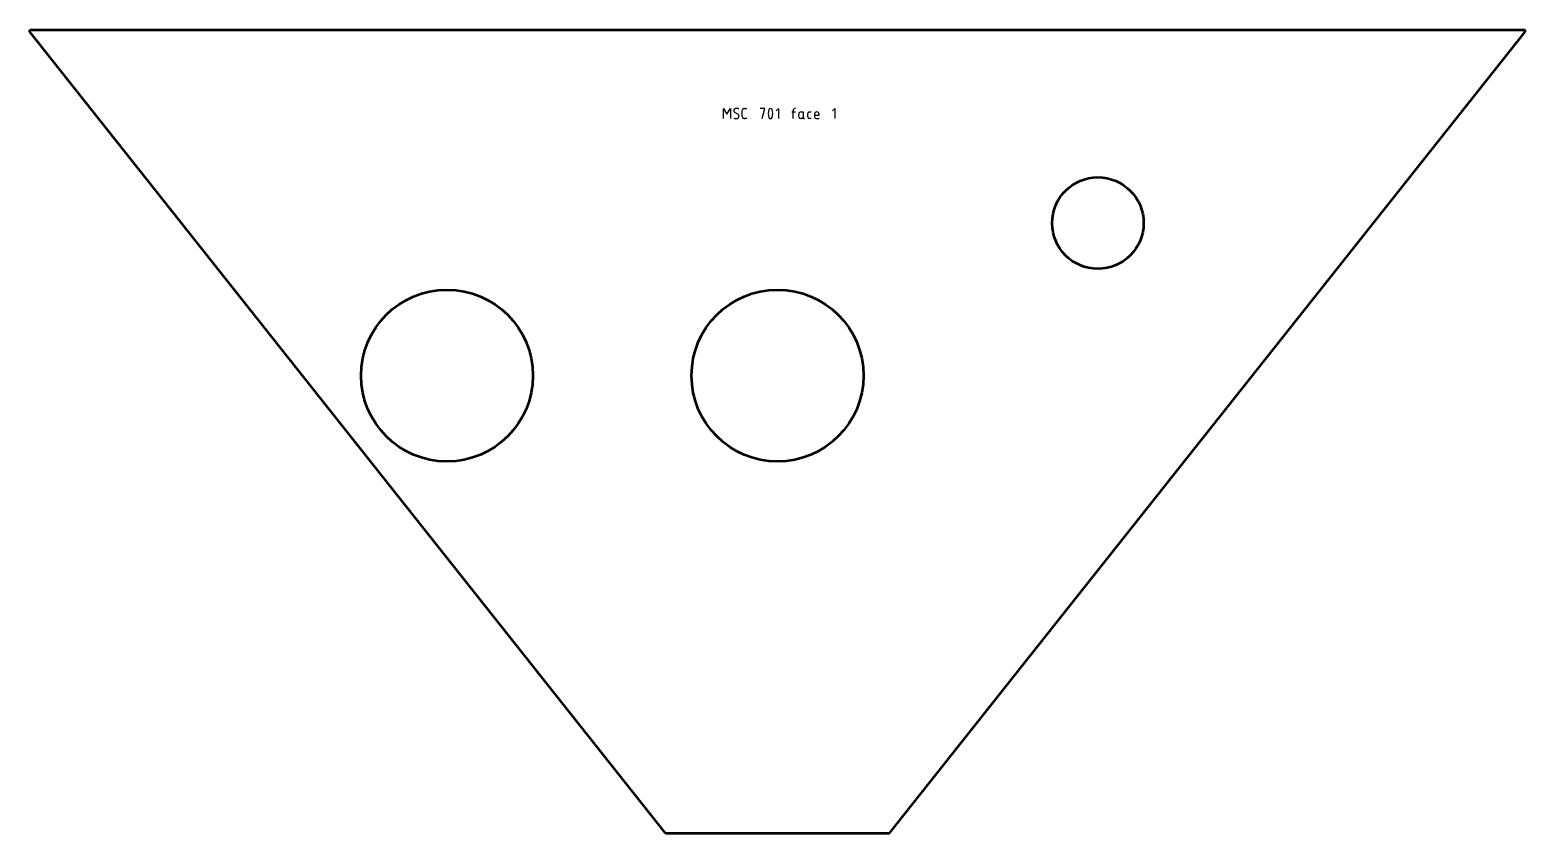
# Model space of a CAD drawing. Header units: millimetres. Extents: x 0 to 1470, y 0 to 790.
import ezdxf

# ---------------------------------------------------------------- set-up
doc = ezdxf.new("R2010")
doc.units = ezdxf.units.MM
for name, color, linetype, lineweight in [('IV_INTERIOR_PROFILES', 7, 'Continuous', 50), ('IV_MARK_SURFACE', 2, 'Continuous', 25), ('IV_OUTER_PROFILE', 7, 'Continuous', 50)]:
    doc.layers.add(name, color=color, linetype=linetype, lineweight=lineweight)

msp = doc.modelspace()

# ---------------------------------------------------------------- linework, layer by layer
at = {"layer": 'IV_INTERIOR_PROFILES'}
for centre, radius in [((1050.1, 600), 45), ((410.1, 450), 84.5), ((735.1, 450), 84.5)]:
    msp.add_circle(centre, radius, dxfattribs=at)
at = {"layer": 'IV_MARK_SURFACE'}
for p, q in [((682.1, 702.7), (682.1, 712.7)), ((682.1, 712.7), (685.4, 707.2)), ((685.4, 707.2), (688.8, 712.7)), ((688.8, 712.7), (688.8, 702.7)), ((696, 707.2), (693.2, 708.8)), ((700.4, 704.9), (700.4, 710.5)), ((702.7, 712.7), (704.9, 712.7)), ((722.7, 712.7), (718.2, 712.7)), ((719.9, 702.7), (722.7, 712.7)), ((733.8, 710.5), (736, 712.7)), ((736, 712.7), (736, 702.7)), ((749.3, 709.4), (750.4, 709.4)), ((750.4, 709.4), (750.4, 710.5)), ((750.4, 709.4), (752.7, 709.4)), ((750.4, 702.7), (750.4, 709.4)), ((756, 704.4), (756, 707.2)), ((758.2, 709.4), (760.4, 709.4)), ((760.4, 709.4), (760.4, 704.4)), ((764.9, 704.4), (764.9, 707.7)), ((766.5, 709.4), (768.2, 709.4)), ((771.5, 707.2), (771.5, 706.1)), ((771.5, 706.1), (776, 706.1)), ((771.5, 706.1), (771.5, 704.4)), ((776, 706.1), (776, 707.2)), ((789.3, 710.5), (791.5, 712.7)), ((791.5, 712.7), (791.5, 702.7)), ((704.9, 702.7), (702.7, 702.7)), ((758.8, 702.7), (757.7, 702.7)), ((760.4, 704.4), (760.4, 703.8)), ((768.2, 702.7), (766.5, 702.7)), ((773.2, 702.7), (776, 702.7))]:
    msp.add_line(p, q, dxfattribs=at)
for centre, radius, start, end in [((694.3, 710.7), 2.21, 139.6263, 239.2984), ((694.9, 708), 4.69, 61.7153, 118.2847), ((694.8, 705.1), 2.39, 272.3685, 59.559), ((702.7, 710.5), 2.22, 90, 180), ((740, 707.7), 14, 163.8661, 196.1339), ((728.2, 710.9), 1.8, 22.4119, 157.5881), ((716.4, 707.7), 14, 343.8661, 16.1339), ((752.7, 710.5), 2.22, 90, 180), ((758.2, 707.2), 2.22, 90, 180), ((766.5, 707.7), 1.67, 90, 180), ((773.8, 707.2), 2.22, 0, 180), ((694.2, 706.4), 3.74, 236.4174, 280.9627), ((702.7, 704.9), 2.22, 180, 270), ((728.2, 704.5), 1.81, 203.0373, 336.9627), ((757.7, 704.4), 1.67, 180, 270), ((758.8, 704.4), 1.67, 270, 0), ((761.5, 703.8), 1.11, 180, 270), ((766.5, 704.4), 1.67, 180, 270), ((773.2, 704.4), 1.67, 180, 270)]:
    msp.add_arc(centre, radius, start, end, dxfattribs=at)
at = {"layer": 'IV_OUTER_PROFILE'}
for p, q in [((0, 790), (1470.2, 790)), ((0, 788), (0, 790)), ((625.1, 0), (0, 788)), ((845.1, 0), (1470.2, 788)), ((1470.2, 788), (1470.2, 790)), ((625.1, 0), (845.1, 0))]:
    msp.add_line(p, q, dxfattribs=at)

doc.saveas('drawing.dxf')
